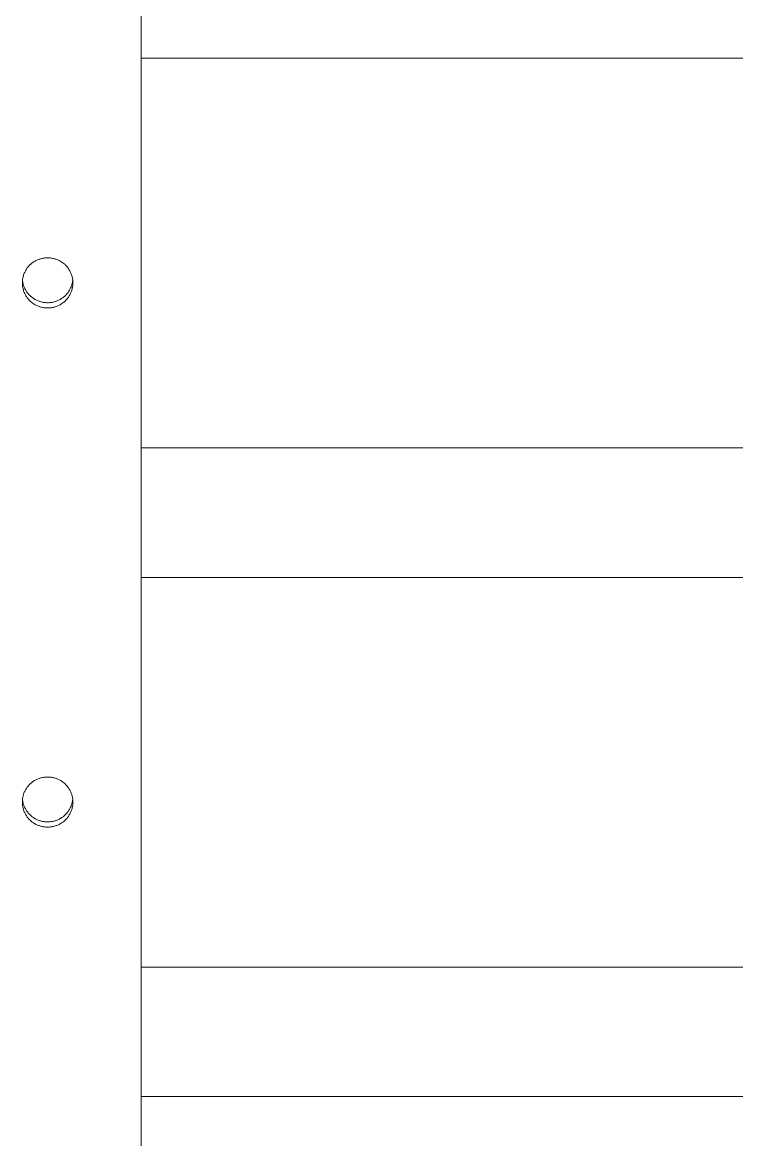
# Model space of a CAD drawing. Header units: millimetres. Extents: x -80 to 4518, y -398 to 2524.
# Drawn here: x 1171.2 to 1247.5, y 1867.6 to 1987 of the extents above; entities that cross this region are included whole.
import ezdxf

# ---------------------------------------------------------------- set-up
doc = ezdxf.new("R2010")
doc.units = ezdxf.units.MM
doc.layers.add('ZANO_R', color=7, linetype='Continuous', lineweight=0)

msp = doc.modelspace()

# ---------------------------------------------------------------- linework, layer by layer
at = {"layer": 'ZANO_R'}
for p, q in [((1183.86, 1833.46), (1183.86, 1996.97)), ((1183.86, 1983.13), (1397.77, 1983.13)), ((1171.81, 1960.88), (1171.87, 1960.95)), ((1171.87, 1960.95), (1171.93, 1961.01)), ((1171.93, 1961.01), (1172, 1961.08)), ((1172, 1961.08), (1172.07, 1961.14)), ((1172.07, 1961.14), (1172.14, 1961.2)), ((1172.14, 1961.2), (1172.21, 1961.26)), ((1172.21, 1961.26), (1172.29, 1961.31)), ((1172.29, 1961.31), (1172.36, 1961.36)), ((1172.36, 1961.36), (1172.44, 1961.41)), ((1172.44, 1961.41), (1172.52, 1961.46)), ((1172.52, 1961.46), (1172.61, 1961.51)), ((1172.61, 1961.51), (1172.69, 1961.55)), ((1172.69, 1961.55), (1172.77, 1961.58)), ((1172.77, 1961.58), (1172.86, 1961.62)), ((1172.86, 1961.62), (1172.95, 1961.65)), ((1172.95, 1961.65), (1173.03, 1961.68)), ((1173.03, 1961.68), (1173.12, 1961.71)), ((1173.12, 1961.71), (1173.21, 1961.73)), ((1173.21, 1961.73), (1173.3, 1961.75)), ((1173.3, 1961.75), (1173.4, 1961.77)), ((1173.4, 1961.77), (1173.49, 1961.78)), ((1173.49, 1961.78), (1173.58, 1961.79)), ((1173.58, 1961.79), (1173.67, 1961.8)), ((1173.67, 1961.8), (1173.77, 1961.8)), ((1173.77, 1961.8), (1173.86, 1961.8)), ((1173.86, 1961.8), (1173.95, 1961.8)), ((1173.95, 1961.8), (1174.04, 1961.8)), ((1174.04, 1961.8), (1174.14, 1961.79)), ((1174.14, 1961.79), (1174.23, 1961.78)), ((1174.23, 1961.78), (1174.32, 1961.77)), ((1174.32, 1961.77), (1174.41, 1961.75)), ((1174.41, 1961.75), (1174.5, 1961.73)), ((1174.5, 1961.73), (1174.59, 1961.71)), ((1174.59, 1961.71), (1174.68, 1961.68)), ((1174.68, 1961.68), (1174.77, 1961.65)), ((1174.77, 1961.65), (1174.86, 1961.62)), ((1174.86, 1961.62), (1174.94, 1961.58)), ((1174.94, 1961.58), (1175.03, 1961.55)), ((1175.03, 1961.55), (1175.11, 1961.51)), ((1175.11, 1961.51), (1175.19, 1961.46)), ((1175.19, 1961.46), (1175.27, 1961.41)), ((1175.27, 1961.41), (1175.35, 1961.36)), ((1175.35, 1961.36), (1175.43, 1961.31)), ((1175.43, 1961.31), (1175.5, 1961.26)), ((1175.5, 1961.26), (1175.58, 1961.2)), ((1175.58, 1961.2), (1175.65, 1961.14)), ((1175.65, 1961.14), (1175.72, 1961.08)), ((1175.72, 1961.08), (1175.78, 1961.01)), ((1175.78, 1961.01), (1175.85, 1960.95)), ((1175.85, 1960.95), (1175.91, 1960.88)), ((1171.21, 1959.64), (1171.23, 1959.73)), ((1171.23, 1959.73), (1171.25, 1959.82)), ((1171.25, 1959.82), (1171.27, 1959.91)), ((1171.27, 1959.91), (1171.3, 1960)), ((1171.3, 1960), (1171.33, 1960.08)), ((1171.33, 1960.08), (1171.37, 1960.17)), ((1171.37, 1960.17), (1171.41, 1960.25)), ((1171.41, 1960.25), (1171.45, 1960.34)), ((1171.45, 1960.34), (1171.49, 1960.42)), ((1171.49, 1960.42), (1171.54, 1960.5)), ((1171.54, 1960.5), (1171.59, 1960.58)), ((1171.59, 1960.58), (1171.64, 1960.66)), ((1171.64, 1960.66), (1171.69, 1960.73)), ((1171.69, 1960.73), (1171.75, 1960.81)), ((1171.75, 1960.81), (1171.81, 1960.88)), ((1175.91, 1960.88), (1175.97, 1960.81)), ((1175.97, 1960.81), (1176.02, 1960.73)), ((1176.02, 1960.73), (1176.08, 1960.66)), ((1176.08, 1960.66), (1176.13, 1960.58)), ((1176.13, 1960.58), (1176.18, 1960.5)), ((1176.18, 1960.5), (1176.23, 1960.42)), ((1176.23, 1960.42), (1176.27, 1960.34)), ((1176.27, 1960.34), (1176.31, 1960.25)), ((1176.31, 1960.25), (1176.35, 1960.17)), ((1176.35, 1960.17), (1176.38, 1960.08)), ((1176.38, 1960.08), (1176.41, 1960)), ((1176.41, 1960), (1176.44, 1959.91)), ((1176.44, 1959.91), (1176.47, 1959.82)), ((1176.47, 1959.82), (1176.49, 1959.73)), ((1176.49, 1959.73), (1176.51, 1959.64)), ((1171.16, 1959.27), (1171.17, 1959.36)), ((1171.16, 1959.18), (1171.16, 1959.27)), ((1171.16, 1959.08), (1171.16, 1959.18)), ((1171.16, 1958.99), (1171.16, 1959.08)), ((1171.17, 1958.9), (1171.16, 1958.99)), ((1171.17, 1959.36), (1171.18, 1959.45)), ((1171.17, 1959.41), (1171.18, 1959.31)), ((1171.18, 1958.8), (1171.17, 1958.9)), ((1171.18, 1959.45), (1171.19, 1959.55)), ((1171.18, 1959.31), (1171.2, 1959.22)), ((1171.19, 1958.71), (1171.18, 1958.8)), ((1171.19, 1959.55), (1171.21, 1959.64)), ((1171.21, 1958.62), (1171.19, 1958.71)), ((1171.2, 1959.22), (1171.22, 1959.13)), ((1171.23, 1958.53), (1171.21, 1958.62)), ((1171.22, 1959.13), (1171.24, 1959.04)), ((1171.24, 1959.04), (1171.26, 1958.95)), ((1171.26, 1958.95), (1171.29, 1958.86)), ((1171.29, 1958.86), (1171.32, 1958.77)), ((1171.32, 1958.77), (1171.36, 1958.68)), ((1171.36, 1958.68), (1171.39, 1958.59)), ((1171.39, 1958.59), (1171.43, 1958.51)), ((1176.28, 1958.51), (1176.32, 1958.59)), ((1176.32, 1958.59), (1176.36, 1958.68)), ((1176.36, 1958.68), (1176.39, 1958.77)), ((1176.39, 1958.77), (1176.42, 1958.86)), ((1176.42, 1958.86), (1176.45, 1958.95)), ((1176.45, 1958.95), (1176.48, 1959.04)), ((1176.48, 1959.04), (1176.5, 1959.13)), ((1176.51, 1958.62), (1176.49, 1958.53)), ((1176.5, 1959.13), (1176.52, 1959.22)), ((1176.51, 1959.64), (1176.53, 1959.55)), ((1176.53, 1958.71), (1176.51, 1958.62)), ((1176.52, 1959.22), (1176.53, 1959.31)), ((1176.53, 1959.55), (1176.54, 1959.45)), ((1176.53, 1959.31), (1176.54, 1959.41)), ((1176.54, 1958.8), (1176.53, 1958.71)), ((1176.54, 1959.45), (1176.55, 1959.36)), ((1176.55, 1958.9), (1176.54, 1958.8)), ((1176.55, 1959.36), (1176.55, 1959.27)), ((1176.55, 1959.27), (1176.56, 1959.18)), ((1176.56, 1959.08), (1176.55, 1958.99)), ((1176.55, 1958.99), (1176.55, 1958.9)), ((1176.56, 1959.18), (1176.56, 1959.08)), ((1171.25, 1958.44), (1171.23, 1958.53)), ((1171.27, 1958.35), (1171.25, 1958.44)), ((1171.3, 1958.26), (1171.27, 1958.35)), ((1171.33, 1958.18), (1171.3, 1958.26)), ((1171.37, 1958.09), (1171.33, 1958.18)), ((1171.41, 1958), (1171.37, 1958.09)), ((1171.45, 1957.92), (1171.41, 1958)), ((1171.43, 1958.51), (1171.48, 1958.43)), ((1171.49, 1957.84), (1171.45, 1957.92)), ((1171.48, 1958.43), (1171.52, 1958.34)), ((1171.54, 1957.76), (1171.49, 1957.84)), ((1171.52, 1958.34), (1171.57, 1958.26)), ((1171.59, 1957.68), (1171.54, 1957.76)), ((1171.57, 1958.26), (1171.62, 1958.19)), ((1171.64, 1957.6), (1171.59, 1957.68)), ((1171.62, 1958.19), (1171.68, 1958.11)), ((1171.69, 1957.53), (1171.64, 1957.6)), ((1171.68, 1958.11), (1171.73, 1958.03)), ((1171.75, 1957.45), (1171.69, 1957.53)), ((1171.73, 1958.03), (1171.79, 1957.96)), ((1171.81, 1957.38), (1171.75, 1957.45)), ((1171.79, 1957.96), (1171.86, 1957.89)), ((1171.87, 1957.31), (1171.81, 1957.38)), ((1171.86, 1957.89), (1171.92, 1957.82)), ((1171.92, 1957.82), (1171.99, 1957.76)), ((1171.99, 1957.76), (1172.06, 1957.69)), ((1172.06, 1957.69), (1172.13, 1957.63)), ((1172.13, 1957.63), (1172.2, 1957.57)), ((1172.2, 1957.57), (1172.28, 1957.52)), ((1172.28, 1957.52), (1172.35, 1957.46)), ((1172.35, 1957.46), (1172.43, 1957.41)), ((1172.43, 1957.41), (1172.51, 1957.36)), ((1172.51, 1957.36), (1172.59, 1957.32)), ((1175.12, 1957.32), (1175.2, 1957.36)), ((1175.2, 1957.36), (1175.28, 1957.41)), ((1175.28, 1957.41), (1175.36, 1957.46)), ((1175.36, 1957.46), (1175.44, 1957.52)), ((1175.44, 1957.52), (1175.52, 1957.57)), ((1175.52, 1957.57), (1175.59, 1957.63)), ((1175.59, 1957.63), (1175.66, 1957.69)), ((1175.66, 1957.69), (1175.73, 1957.76)), ((1175.73, 1957.76), (1175.8, 1957.82)), ((1175.8, 1957.82), (1175.86, 1957.89)), ((1175.91, 1957.38), (1175.85, 1957.31)), ((1175.86, 1957.89), (1175.92, 1957.96)), ((1175.97, 1957.45), (1175.91, 1957.38)), ((1175.92, 1957.96), (1175.98, 1958.03)), ((1176.02, 1957.53), (1175.97, 1957.45)), ((1175.98, 1958.03), (1176.04, 1958.11)), ((1176.08, 1957.6), (1176.02, 1957.53)), ((1176.04, 1958.11), (1176.09, 1958.19)), ((1176.13, 1957.68), (1176.08, 1957.6)), ((1176.09, 1958.19), (1176.14, 1958.26)), ((1176.18, 1957.76), (1176.13, 1957.68)), ((1176.14, 1958.26), (1176.19, 1958.34)), ((1176.23, 1957.84), (1176.18, 1957.76)), ((1176.19, 1958.34), (1176.24, 1958.43)), ((1176.27, 1957.92), (1176.23, 1957.84)), ((1176.24, 1958.43), (1176.28, 1958.51)), ((1176.31, 1958), (1176.27, 1957.92)), ((1176.35, 1958.09), (1176.31, 1958)), ((1176.38, 1958.18), (1176.35, 1958.09)), ((1176.41, 1958.26), (1176.38, 1958.18)), ((1176.44, 1958.35), (1176.41, 1958.26)), ((1176.47, 1958.44), (1176.44, 1958.35)), ((1176.49, 1958.53), (1176.47, 1958.44)), ((1171.93, 1957.25), (1171.87, 1957.31)), ((1172, 1957.18), (1171.93, 1957.25)), ((1172.07, 1957.12), (1172, 1957.18)), ((1172.14, 1957.06), (1172.07, 1957.12)), ((1172.21, 1957), (1172.14, 1957.06)), ((1172.29, 1956.95), (1172.21, 1957)), ((1172.36, 1956.89), (1172.29, 1956.95)), ((1172.44, 1956.84), (1172.36, 1956.89)), ((1172.52, 1956.8), (1172.44, 1956.84)), ((1172.61, 1956.75), (1172.52, 1956.8)), ((1172.59, 1957.32), (1172.68, 1957.28)), ((1172.69, 1956.71), (1172.61, 1956.75)), ((1172.68, 1957.28), (1172.76, 1957.24)), ((1172.77, 1956.67), (1172.69, 1956.71)), ((1172.76, 1957.24), (1172.85, 1957.2)), ((1172.86, 1956.64), (1172.77, 1956.67)), ((1172.85, 1957.2), (1172.94, 1957.17)), ((1172.95, 1956.61), (1172.86, 1956.64)), ((1172.94, 1957.17), (1173.03, 1957.14)), ((1173.03, 1956.58), (1172.95, 1956.61)), ((1173.03, 1957.14), (1173.12, 1957.11)), ((1173.12, 1956.55), (1173.03, 1956.58)), ((1173.12, 1957.11), (1173.21, 1957.09)), ((1173.21, 1956.53), (1173.12, 1956.55)), ((1173.21, 1957.09), (1173.3, 1957.07)), ((1173.3, 1956.51), (1173.21, 1956.53)), ((1173.3, 1957.07), (1173.39, 1957.05)), ((1173.4, 1956.49), (1173.3, 1956.51)), ((1173.39, 1957.05), (1173.48, 1957.03)), ((1173.49, 1956.48), (1173.4, 1956.49)), ((1173.48, 1957.03), (1173.58, 1957.02)), ((1173.58, 1956.47), (1173.49, 1956.48)), ((1173.58, 1957.02), (1173.67, 1957.02)), ((1173.67, 1956.46), (1173.58, 1956.47)), ((1173.67, 1957.02), (1173.76, 1957.01)), ((1173.77, 1956.46), (1173.67, 1956.46)), ((1173.76, 1957.01), (1173.86, 1957.01)), ((1173.86, 1956.46), (1173.77, 1956.46)), ((1173.86, 1957.01), (1173.95, 1957.01)), ((1173.95, 1956.46), (1173.86, 1956.46)), ((1173.95, 1957.01), (1174.05, 1957.02)), ((1174.04, 1956.46), (1173.95, 1956.46)), ((1174.14, 1956.47), (1174.04, 1956.46)), ((1174.05, 1957.02), (1174.14, 1957.02)), ((1174.14, 1957.02), (1174.23, 1957.03)), ((1174.23, 1956.48), (1174.14, 1956.47)), ((1174.23, 1957.03), (1174.33, 1957.05)), ((1174.32, 1956.49), (1174.23, 1956.48)), ((1174.41, 1956.51), (1174.32, 1956.49)), ((1174.33, 1957.05), (1174.42, 1957.07)), ((1174.5, 1956.53), (1174.41, 1956.51)), ((1174.42, 1957.07), (1174.51, 1957.09)), ((1174.59, 1956.55), (1174.5, 1956.53)), ((1174.51, 1957.09), (1174.6, 1957.11)), ((1174.68, 1956.58), (1174.59, 1956.55)), ((1174.6, 1957.11), (1174.69, 1957.14)), ((1174.77, 1956.61), (1174.68, 1956.58)), ((1174.69, 1957.14), (1174.78, 1957.17)), ((1174.86, 1956.64), (1174.77, 1956.61)), ((1174.78, 1957.17), (1174.87, 1957.2)), ((1174.94, 1956.67), (1174.86, 1956.64)), ((1174.87, 1957.2), (1174.95, 1957.24)), ((1175.03, 1956.71), (1174.94, 1956.67)), ((1174.95, 1957.24), (1175.04, 1957.28)), ((1175.11, 1956.75), (1175.03, 1956.71)), ((1175.04, 1957.28), (1175.12, 1957.32)), ((1175.19, 1956.8), (1175.11, 1956.75)), ((1175.27, 1956.84), (1175.19, 1956.8)), ((1175.35, 1956.89), (1175.27, 1956.84)), ((1175.43, 1956.95), (1175.35, 1956.89)), ((1175.5, 1957), (1175.43, 1956.95)), ((1175.58, 1957.06), (1175.5, 1957)), ((1175.65, 1957.12), (1175.58, 1957.06)), ((1175.72, 1957.18), (1175.65, 1957.12)), ((1175.78, 1957.25), (1175.72, 1957.18)), ((1175.85, 1957.31), (1175.78, 1957.25)), ((1397.77, 1941.51), (1183.86, 1941.51)), ((1183.86, 1927.67), (1397.77, 1927.67)), ((1172.52, 1906), (1172.61, 1906.05)), ((1172.61, 1906.05), (1172.69, 1906.09)), ((1172.69, 1906.09), (1172.77, 1906.13)), ((1172.77, 1906.13), (1172.86, 1906.16)), ((1172.86, 1906.16), (1172.95, 1906.19)), ((1172.95, 1906.19), (1173.03, 1906.22)), ((1173.03, 1906.22), (1173.12, 1906.25)), ((1173.12, 1906.25), (1173.21, 1906.27)), ((1173.21, 1906.27), (1173.3, 1906.29)), ((1173.3, 1906.29), (1173.4, 1906.31)), ((1173.4, 1906.31), (1173.49, 1906.32)), ((1173.49, 1906.32), (1173.58, 1906.33)), ((1173.58, 1906.33), (1173.67, 1906.34)), ((1173.67, 1906.34), (1173.77, 1906.34)), ((1173.77, 1906.34), (1173.86, 1906.34)), ((1173.86, 1906.34), (1173.95, 1906.34)), ((1173.95, 1906.34), (1174.04, 1906.34)), ((1174.04, 1906.34), (1174.14, 1906.33)), ((1174.14, 1906.33), (1174.23, 1906.32)), ((1174.23, 1906.32), (1174.32, 1906.31)), ((1174.32, 1906.31), (1174.41, 1906.29)), ((1174.41, 1906.29), (1174.5, 1906.27)), ((1174.5, 1906.27), (1174.59, 1906.25)), ((1174.59, 1906.25), (1174.68, 1906.22)), ((1174.68, 1906.22), (1174.77, 1906.19)), ((1174.77, 1906.19), (1174.86, 1906.16)), ((1174.86, 1906.16), (1174.94, 1906.13)), ((1174.94, 1906.13), (1175.03, 1906.09)), ((1175.03, 1906.09), (1175.11, 1906.05)), ((1175.11, 1906.05), (1175.19, 1906)), ((1171.41, 1904.8), (1171.45, 1904.88)), ((1171.45, 1904.88), (1171.49, 1904.96)), ((1171.49, 1904.96), (1171.54, 1905.04)), ((1171.54, 1905.04), (1171.59, 1905.12)), ((1171.59, 1905.12), (1171.64, 1905.2)), ((1171.64, 1905.2), (1171.69, 1905.27)), ((1171.69, 1905.27), (1171.75, 1905.35)), ((1171.75, 1905.35), (1171.81, 1905.42)), ((1171.81, 1905.42), (1171.87, 1905.49)), ((1171.87, 1905.49), (1171.93, 1905.55)), ((1171.93, 1905.55), (1172, 1905.62)), ((1172, 1905.62), (1172.07, 1905.68)), ((1172.07, 1905.68), (1172.14, 1905.74)), ((1172.14, 1905.74), (1172.21, 1905.8)), ((1172.21, 1905.8), (1172.29, 1905.85)), ((1172.29, 1905.85), (1172.36, 1905.91)), ((1172.36, 1905.91), (1172.44, 1905.96)), ((1172.44, 1905.96), (1172.52, 1906)), ((1175.19, 1906), (1175.27, 1905.96)), ((1175.27, 1905.96), (1175.35, 1905.91)), ((1175.35, 1905.91), (1175.43, 1905.85)), ((1175.43, 1905.85), (1175.5, 1905.8)), ((1175.5, 1905.8), (1175.58, 1905.74)), ((1175.58, 1905.74), (1175.65, 1905.68)), ((1175.65, 1905.68), (1175.72, 1905.62)), ((1175.72, 1905.62), (1175.78, 1905.55)), ((1175.78, 1905.55), (1175.85, 1905.49)), ((1175.85, 1905.49), (1175.91, 1905.42)), ((1175.91, 1905.42), (1175.97, 1905.35)), ((1175.97, 1905.35), (1176.02, 1905.27)), ((1176.02, 1905.27), (1176.08, 1905.2)), ((1176.08, 1905.2), (1176.13, 1905.12)), ((1176.13, 1905.12), (1176.18, 1905.04)), ((1176.18, 1905.04), (1176.23, 1904.96)), ((1176.23, 1904.96), (1176.27, 1904.88)), ((1176.27, 1904.88), (1176.31, 1904.8)), ((1171.16, 1903.81), (1171.17, 1903.9)), ((1171.16, 1903.72), (1171.16, 1903.81)), ((1171.16, 1903.62), (1171.16, 1903.72)), ((1171.17, 1903.9), (1171.18, 1903.99)), ((1171.17, 1903.95), (1171.18, 1903.86)), ((1171.18, 1903.99), (1171.19, 1904.09)), ((1171.18, 1903.86), (1171.2, 1903.76)), ((1171.19, 1904.09), (1171.21, 1904.18)), ((1171.2, 1903.76), (1171.22, 1903.67)), ((1171.21, 1904.18), (1171.23, 1904.27)), ((1171.22, 1903.67), (1171.24, 1903.58)), ((1171.23, 1904.27), (1171.25, 1904.36)), ((1171.25, 1904.36), (1171.27, 1904.45)), ((1171.27, 1904.45), (1171.3, 1904.54)), ((1171.3, 1904.54), (1171.33, 1904.62)), ((1171.33, 1904.62), (1171.37, 1904.71)), ((1171.37, 1904.71), (1171.41, 1904.8)), ((1176.31, 1904.8), (1176.35, 1904.71)), ((1176.35, 1904.71), (1176.38, 1904.62)), ((1176.38, 1904.62), (1176.41, 1904.54)), ((1176.41, 1904.54), (1176.44, 1904.45)), ((1176.44, 1904.45), (1176.47, 1904.36)), ((1176.47, 1904.36), (1176.49, 1904.27)), ((1176.48, 1903.58), (1176.5, 1903.67)), ((1176.49, 1904.27), (1176.51, 1904.18)), ((1176.5, 1903.67), (1176.52, 1903.76)), ((1176.51, 1904.18), (1176.53, 1904.09)), ((1176.52, 1903.76), (1176.53, 1903.86)), ((1176.53, 1904.09), (1176.54, 1903.99)), ((1176.53, 1903.86), (1176.54, 1903.95)), ((1176.54, 1903.99), (1176.55, 1903.9)), ((1176.55, 1903.9), (1176.55, 1903.81)), ((1176.55, 1903.81), (1176.56, 1903.72)), ((1176.56, 1903.72), (1176.56, 1903.62)), ((1171.16, 1903.53), (1171.16, 1903.62)), ((1171.17, 1903.44), (1171.16, 1903.53)), ((1171.18, 1903.35), (1171.17, 1903.44)), ((1171.19, 1903.25), (1171.18, 1903.35)), ((1171.21, 1903.16), (1171.19, 1903.25)), ((1171.23, 1903.07), (1171.21, 1903.16)), ((1171.25, 1902.98), (1171.23, 1903.07)), ((1171.24, 1903.58), (1171.26, 1903.49)), ((1171.27, 1902.89), (1171.25, 1902.98)), ((1171.26, 1903.49), (1171.29, 1903.4)), ((1171.3, 1902.8), (1171.27, 1902.89)), ((1171.29, 1903.4), (1171.32, 1903.31)), ((1171.33, 1902.72), (1171.3, 1902.8)), ((1171.32, 1903.31), (1171.36, 1903.22)), ((1171.37, 1902.63), (1171.33, 1902.72)), ((1171.36, 1903.22), (1171.39, 1903.14)), ((1171.41, 1902.55), (1171.37, 1902.63)), ((1171.39, 1903.14), (1171.43, 1903.05)), ((1171.45, 1902.46), (1171.41, 1902.55)), ((1171.43, 1903.05), (1171.48, 1902.97)), ((1171.49, 1902.38), (1171.45, 1902.46)), ((1171.48, 1902.97), (1171.52, 1902.89)), ((1171.52, 1902.89), (1171.57, 1902.81)), ((1171.57, 1902.81), (1171.62, 1902.73)), ((1171.62, 1902.73), (1171.68, 1902.65)), ((1171.68, 1902.65), (1171.73, 1902.58)), ((1171.73, 1902.58), (1171.79, 1902.5)), ((1171.79, 1902.5), (1171.86, 1902.43)), ((1175.86, 1902.43), (1175.92, 1902.5)), ((1175.92, 1902.5), (1175.98, 1902.58)), ((1175.98, 1902.58), (1176.04, 1902.65)), ((1176.04, 1902.65), (1176.09, 1902.73)), ((1176.09, 1902.73), (1176.14, 1902.81)), ((1176.14, 1902.81), (1176.19, 1902.89)), ((1176.19, 1902.89), (1176.24, 1902.97)), ((1176.27, 1902.46), (1176.23, 1902.38)), ((1176.24, 1902.97), (1176.28, 1903.05)), ((1176.31, 1902.55), (1176.27, 1902.46)), ((1176.28, 1903.05), (1176.32, 1903.14)), ((1176.35, 1902.63), (1176.31, 1902.55)), ((1176.32, 1903.14), (1176.36, 1903.22)), ((1176.38, 1902.72), (1176.35, 1902.63)), ((1176.36, 1903.22), (1176.39, 1903.31)), ((1176.41, 1902.8), (1176.38, 1902.72)), ((1176.39, 1903.31), (1176.42, 1903.4)), ((1176.44, 1902.89), (1176.41, 1902.8)), ((1176.42, 1903.4), (1176.45, 1903.49)), ((1176.47, 1902.98), (1176.44, 1902.89)), ((1176.45, 1903.49), (1176.48, 1903.58)), ((1176.49, 1903.07), (1176.47, 1902.98)), ((1176.51, 1903.16), (1176.49, 1903.07)), ((1176.53, 1903.25), (1176.51, 1903.16)), ((1176.54, 1903.35), (1176.53, 1903.25)), ((1176.55, 1903.44), (1176.54, 1903.35)), ((1176.56, 1903.62), (1176.55, 1903.53)), ((1176.55, 1903.53), (1176.55, 1903.44)), ((1171.54, 1902.3), (1171.49, 1902.38)), ((1171.59, 1902.22), (1171.54, 1902.3)), ((1171.64, 1902.14), (1171.59, 1902.22)), ((1171.69, 1902.07), (1171.64, 1902.14)), ((1171.75, 1901.99), (1171.69, 1902.07)), ((1171.81, 1901.92), (1171.75, 1901.99)), ((1171.87, 1901.85), (1171.81, 1901.92)), ((1171.86, 1902.43), (1171.92, 1902.36)), ((1171.93, 1901.79), (1171.87, 1901.85)), ((1171.92, 1902.36), (1171.99, 1902.3)), ((1172, 1901.72), (1171.93, 1901.79)), ((1171.99, 1902.3), (1172.06, 1902.23)), ((1172.07, 1901.66), (1172, 1901.72)), ((1172.06, 1902.23), (1172.13, 1902.17)), ((1172.14, 1901.6), (1172.07, 1901.66)), ((1172.13, 1902.17), (1172.2, 1902.11)), ((1172.21, 1901.54), (1172.14, 1901.6)), ((1172.2, 1902.11), (1172.28, 1902.06)), ((1172.29, 1901.49), (1172.21, 1901.54)), ((1172.28, 1902.06), (1172.35, 1902.01)), ((1172.36, 1901.44), (1172.29, 1901.49)), ((1172.35, 1902.01), (1172.43, 1901.95)), ((1172.44, 1901.39), (1172.36, 1901.44)), ((1172.43, 1901.95), (1172.51, 1901.91)), ((1172.52, 1901.34), (1172.44, 1901.39)), ((1172.51, 1901.91), (1172.59, 1901.86)), ((1172.61, 1901.29), (1172.52, 1901.34)), ((1172.59, 1901.86), (1172.68, 1901.82)), ((1172.69, 1901.25), (1172.61, 1901.29)), ((1172.68, 1901.82), (1172.76, 1901.78)), ((1172.77, 1901.22), (1172.69, 1901.25)), ((1172.76, 1901.78), (1172.85, 1901.74)), ((1172.85, 1901.74), (1172.94, 1901.71)), ((1172.94, 1901.71), (1173.03, 1901.68)), ((1173.03, 1901.68), (1173.12, 1901.65)), ((1173.12, 1901.65), (1173.21, 1901.63)), ((1173.21, 1901.63), (1173.3, 1901.61)), ((1173.3, 1901.61), (1173.39, 1901.59)), ((1173.39, 1901.59), (1173.48, 1901.58)), ((1173.48, 1901.58), (1173.58, 1901.57)), ((1173.58, 1901.57), (1173.67, 1901.56)), ((1173.67, 1901.56), (1173.76, 1901.55)), ((1173.76, 1901.55), (1173.86, 1901.55)), ((1173.86, 1901.55), (1173.95, 1901.55)), ((1173.95, 1901.55), (1174.05, 1901.56)), ((1174.05, 1901.56), (1174.14, 1901.57)), ((1174.14, 1901.57), (1174.23, 1901.58)), ((1174.23, 1901.58), (1174.33, 1901.59)), ((1174.33, 1901.59), (1174.42, 1901.61)), ((1174.42, 1901.61), (1174.51, 1901.63)), ((1174.51, 1901.63), (1174.6, 1901.65)), ((1174.6, 1901.65), (1174.69, 1901.68)), ((1174.69, 1901.68), (1174.78, 1901.71)), ((1174.78, 1901.71), (1174.87, 1901.74)), ((1174.87, 1901.74), (1174.95, 1901.78)), ((1175.03, 1901.25), (1174.94, 1901.22)), ((1174.95, 1901.78), (1175.04, 1901.82)), ((1175.11, 1901.29), (1175.03, 1901.25)), ((1175.04, 1901.82), (1175.12, 1901.86)), ((1175.19, 1901.34), (1175.11, 1901.29)), ((1175.12, 1901.86), (1175.2, 1901.91)), ((1175.27, 1901.39), (1175.19, 1901.34)), ((1175.2, 1901.91), (1175.28, 1901.95)), ((1175.35, 1901.44), (1175.27, 1901.39)), ((1175.28, 1901.95), (1175.36, 1902.01)), ((1175.43, 1901.49), (1175.35, 1901.44)), ((1175.36, 1902.01), (1175.44, 1902.06)), ((1175.5, 1901.54), (1175.43, 1901.49)), ((1175.44, 1902.06), (1175.52, 1902.11)), ((1175.58, 1901.6), (1175.5, 1901.54)), ((1175.52, 1902.11), (1175.59, 1902.17)), ((1175.65, 1901.66), (1175.58, 1901.6)), ((1175.59, 1902.17), (1175.66, 1902.23)), ((1175.72, 1901.72), (1175.65, 1901.66)), ((1175.66, 1902.23), (1175.73, 1902.3)), ((1175.78, 1901.79), (1175.72, 1901.72)), ((1175.73, 1902.3), (1175.8, 1902.36)), ((1175.85, 1901.85), (1175.78, 1901.79)), ((1175.8, 1902.36), (1175.86, 1902.43)), ((1175.91, 1901.92), (1175.85, 1901.85)), ((1175.97, 1901.99), (1175.91, 1901.92)), ((1176.02, 1902.07), (1175.97, 1901.99)), ((1176.08, 1902.14), (1176.02, 1902.07)), ((1176.13, 1902.22), (1176.08, 1902.14)), ((1176.18, 1902.3), (1176.13, 1902.22)), ((1176.23, 1902.38), (1176.18, 1902.3)), ((1172.86, 1901.18), (1172.77, 1901.22)), ((1172.95, 1901.15), (1172.86, 1901.18)), ((1173.03, 1901.12), (1172.95, 1901.15)), ((1173.12, 1901.09), (1173.03, 1901.12)), ((1173.21, 1901.07), (1173.12, 1901.09)), ((1173.3, 1901.05), (1173.21, 1901.07)), ((1173.4, 1901.03), (1173.3, 1901.05)), ((1173.49, 1901.02), (1173.4, 1901.03)), ((1173.58, 1901.01), (1173.49, 1901.02)), ((1173.67, 1901), (1173.58, 1901.01)), ((1173.77, 1901), (1173.67, 1901)), ((1173.86, 1901), (1173.77, 1901)), ((1173.95, 1901), (1173.86, 1901)), ((1174.04, 1901), (1173.95, 1901)), ((1174.14, 1901.01), (1174.04, 1901)), ((1174.23, 1901.02), (1174.14, 1901.01)), ((1174.32, 1901.03), (1174.23, 1901.02)), ((1174.41, 1901.05), (1174.32, 1901.03)), ((1174.5, 1901.07), (1174.41, 1901.05)), ((1174.59, 1901.09), (1174.5, 1901.07)), ((1174.68, 1901.12), (1174.59, 1901.09)), ((1174.77, 1901.15), (1174.68, 1901.12)), ((1174.86, 1901.18), (1174.77, 1901.15)), ((1174.94, 1901.22), (1174.86, 1901.18)), ((1397.77, 1886.05), (1183.86, 1886.05)), ((1183.86, 1872.21), (1397.77, 1872.21))]:
    msp.add_line(p, q, dxfattribs=at)

doc.saveas('drawing.dxf')
